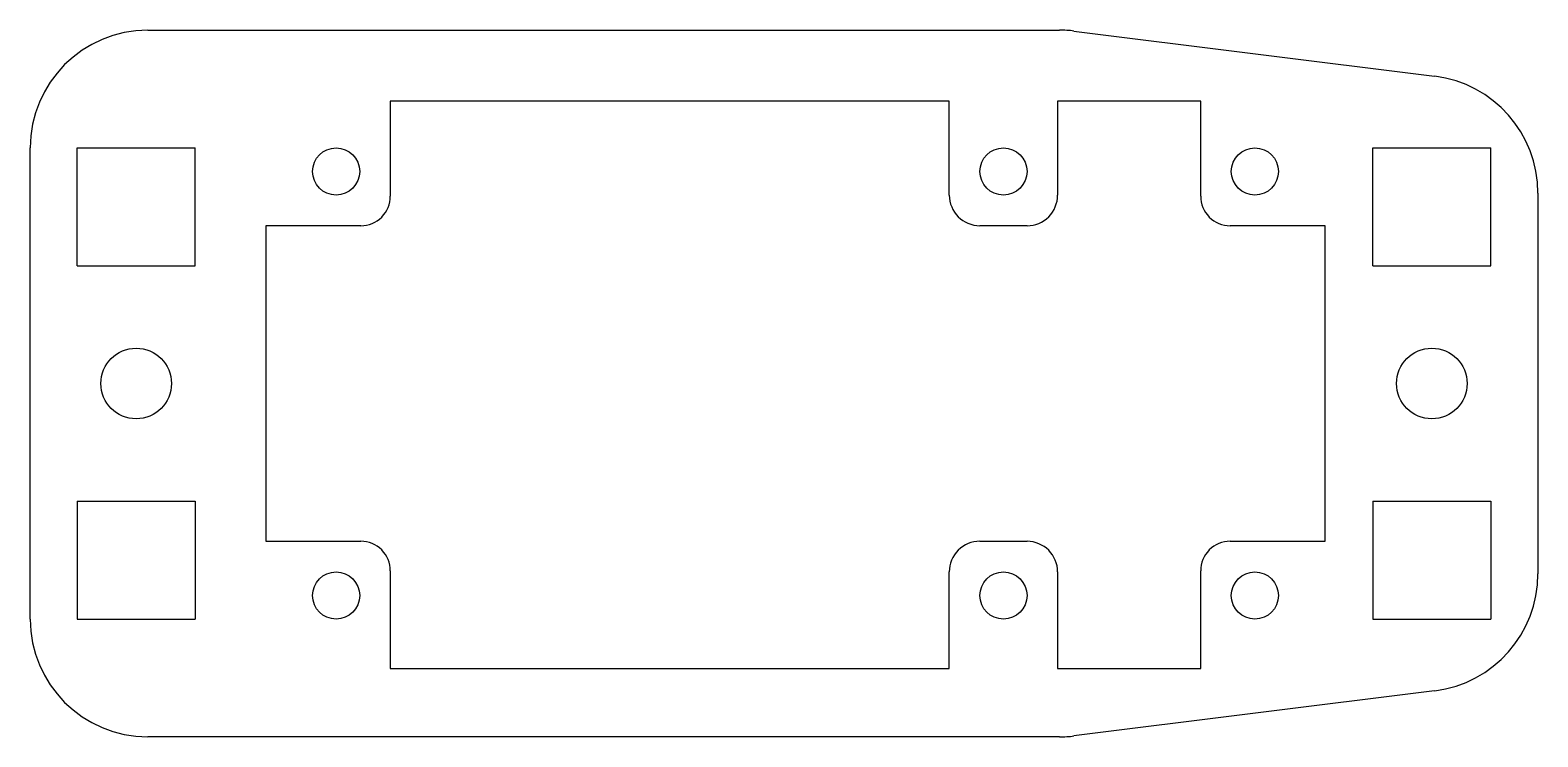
# Model space of a CAD drawing. Header units: millimetres. Extents: x -10 to 54, y -15 to 15.
import ezdxf

# ---------------------------------------------------------------- set-up
doc = ezdxf.new("R2010")
doc.units = ezdxf.units.MM

msp = doc.modelspace()

# ---------------------------------------------------------------- linework, layer by layer
at = {"color": 7, "linetype": 'Continuous', "lineweight": 25}
for p, q in [((-5, 15), (33.689, 15)), ((34.309, 14.961), (49.62, 13.047)), ((5.288, 11.988), (5.288, 7.95)), ((29.016, 11.988), (5.288, 11.988)), ((29.016, 8), (29.016, 11.988)), ((33.616, 11.988), (33.616, 8)), ((39.688, 11.988), (33.616, 11.988)), ((39.688, 7.95), (39.688, 11.988)), ((-10, -10), (-10, 10)), ((-8, 5), (-8, 10)), ((-8, 10), (-3, 10)), ((-3, 5), (-3, 10)), ((47, 5), (47, 10)), ((47, 10), (52, 10)), ((52, 5), (52, 10)), ((54, 8.086), (54, -8.086)), ((0, 6.7), (0, -6.7)), ((4.038, 6.7), (0, 6.7)), ((32.316, 6.7), (30.316, 6.7)), ((44.975, 6.7), (40.938, 6.7)), ((44.975, -6.7), (44.975, 6.7)), ((-8, 5), (-3, 5)), ((47, 5), (52, 5)), ((-8, -5), (-8, -10)), ((-8, -5), (-3, -5)), ((-3, -5), (-3, -10)), ((47, -5), (47, -10)), ((47, -5), (52, -5)), ((52, -5), (52, -10)), ((0, -6.7), (4.038, -6.7)), ((30.316, -6.7), (32.316, -6.7)), ((40.938, -6.7), (44.975, -6.7)), ((5.288, -7.95), (5.288, -12.1)), ((29.016, -12.1), (29.016, -8)), ((33.616, -8), (33.616, -12.1)), ((39.688, -12.1), (39.688, -7.95)), ((-8, -10), (-3, -10)), ((47, -10), (52, -10)), ((5.288, -12.1), (29.016, -12.1)), ((33.616, -12.1), (39.688, -12.1)), ((49.62, -13.047), (34.309, -14.961)), ((33.689, -15), (-5, -15))]:
    msp.add_line(p, q, dxfattribs=at)
for centre, radius in [((2.988, 9), 1), ((31.316, 9), 1), ((41.988, 9), 1), ((-5.5, 0), 1.5), ((49.5, 0), 1.5), ((2.988, -9), 1), ((31.316, -9), 1), ((41.988, -9), 1)]:
    msp.add_circle(centre, radius, dxfattribs=at)
for centre, radius, start, end in [((-5, 10), 5, 90, 180), ((33.689, 10), 5, 82.87498, 90), ((49, 8.086), 5, 0, 82.87498), ((4.038, 7.95), 1.25, 269.99933, 0), ((30.316, 8), 1.3, 180, 270), ((32.316, 8), 1.3, 270, 0.00017), ((40.938, 7.95), 1.25, 179.99999, 270.0002), ((4.038, -7.95), 1.25, 360, 90.00035), ((30.316, -8), 1.3, 90, 180.00019), ((32.316, -8), 1.3, 0.00001, 90), ((40.938, -7.95), 1.25, 89.99997, 180.00023), ((49, -8.086), 5, 277.12502, 0), ((-5, -10), 5, 180, 270), ((33.689, -10), 5, 270, 277.12502)]:
    msp.add_arc(centre, radius, start, end, dxfattribs=at)

doc.saveas('drawing.dxf')
